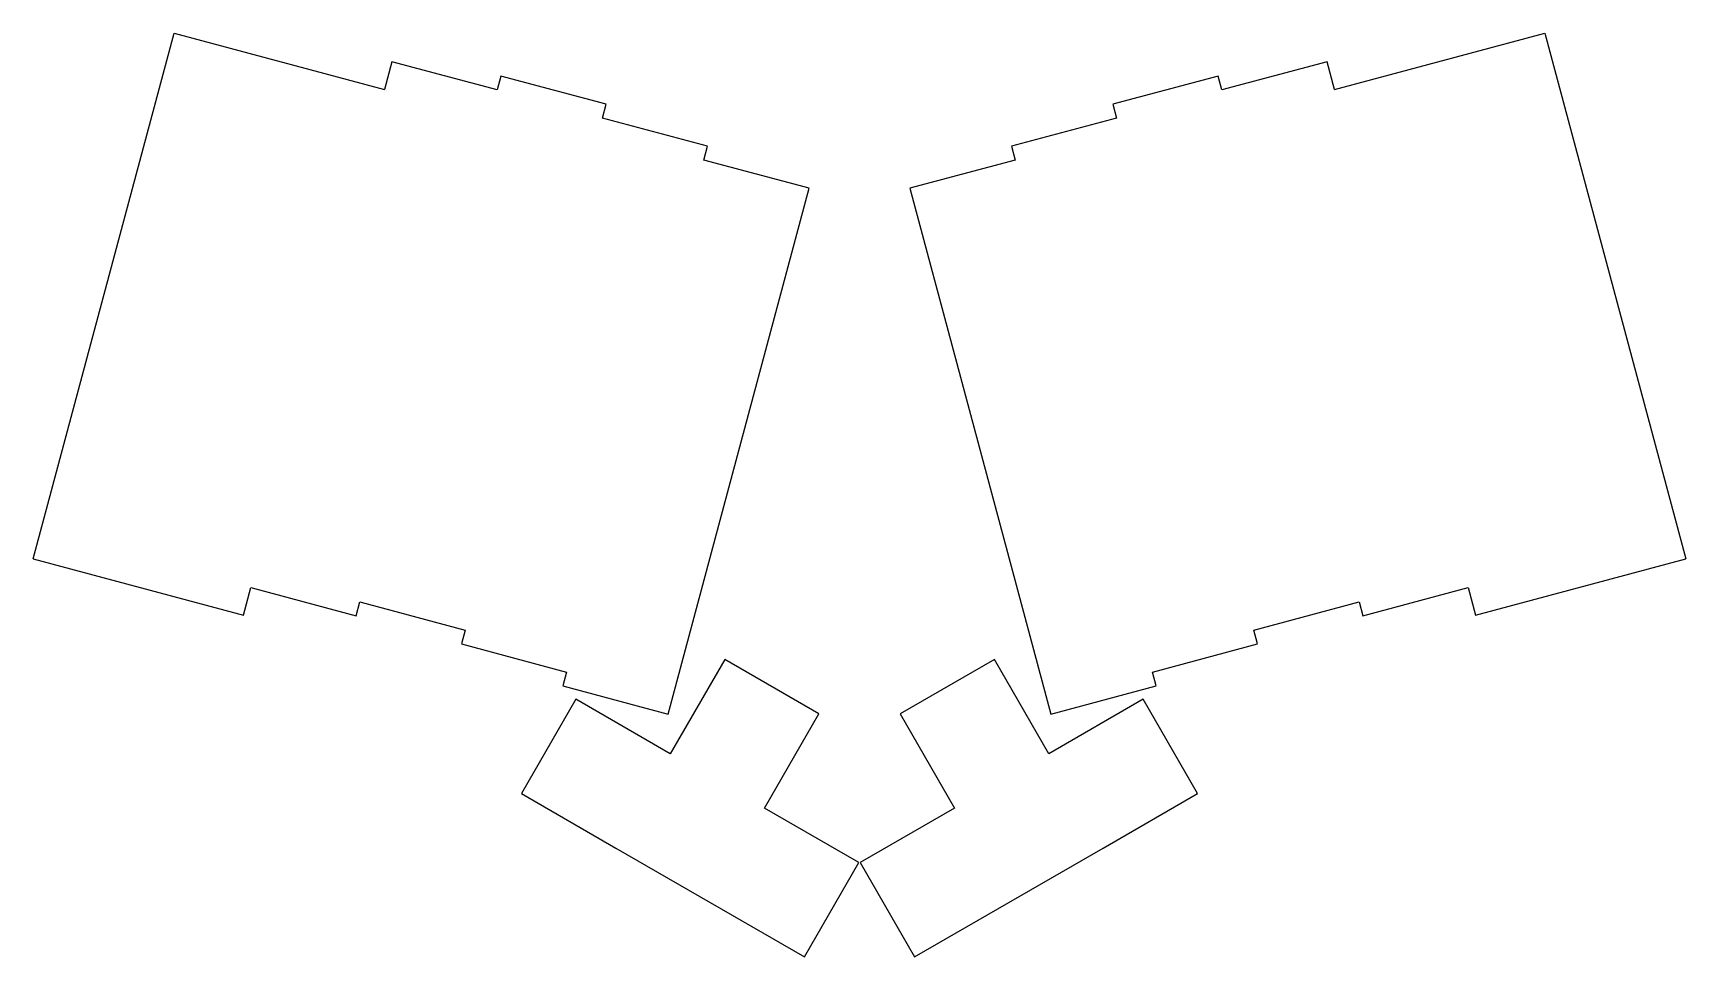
# Model space of a CAD drawing. Header units: millimetres. Extents: x 59 to 347, y -199 to -37.
import ezdxf

# ---------------------------------------------------------------- set-up
doc = ezdxf.new("R2010")
doc.units = ezdxf.units.MM

msp = doc.modelspace()

# ---------------------------------------------------------------- linework, layer by layer
at = {"linetype": 'CONTINUOUS'}
for p, q in [((59.08, -129.19), (83.66, -37.43)), ((83.66, -37.43), (120.37, -47.26)), ((286.06, -47.26), (322.77, -37.43)), ((322.77, -37.43), (347.36, -129.19)), ((121.66, -42.43), (120.37, -47.26)), ((140.02, -47.35), (121.66, -42.43)), ((284.77, -42.43), (266.42, -47.35)), ((286.06, -47.26), (284.77, -42.43)), ((140.66, -44.94), (140.02, -47.35)), ((159.01, -49.85), (140.66, -44.94)), ((265.77, -44.94), (247.42, -49.85)), ((266.42, -47.35), (265.77, -44.94)), ((158.37, -52.27), (159.01, -49.85)), ((247.42, -49.85), (248.06, -52.27)), ((176.72, -57.19), (158.37, -52.27)), ((248.06, -52.27), (229.71, -57.19)), ((176.07, -59.6), (176.72, -57.19)), ((229.71, -57.19), (230.36, -59.6)), ((194.43, -64.52), (176.07, -59.6)), ((230.36, -59.6), (212.01, -64.52)), ((169.84, -156.28), (194.43, -64.52)), ((212.01, -64.52), (236.59, -156.28)), ((59.08, -129.19), (95.78, -139.03)), ((310.65, -139.03), (347.36, -129.19)), ((95.78, -139.03), (97.07, -134.2)), ((97.07, -134.2), (115.43, -139.12)), ((291, -139.12), (309.36, -134.2)), ((309.36, -134.2), (310.65, -139.03)), ((115.43, -139.12), (116.07, -136.7)), ((116.07, -136.7), (134.43, -141.62)), ((272, -141.62), (290.36, -136.7)), ((290.36, -136.7), (291, -139.12)), ((134.43, -141.62), (133.78, -144.03)), ((133.78, -144.03), (152.13, -148.95)), ((254.3, -148.95), (272.65, -144.03)), ((272.65, -144.03), (272, -141.62)), ((179.7, -146.74), (170.2, -163.19)), ((196.15, -156.24), (179.7, -146.74)), ((226.74, -146.74), (210.28, -156.24)), ((236.24, -163.19), (226.74, -146.74)), ((152.13, -148.95), (151.49, -151.36)), ((254.95, -151.36), (254.3, -148.95)), ((151.49, -151.36), (169.84, -156.28)), ((236.59, -156.28), (254.95, -151.36)), ((153.74, -153.69), (144.24, -170.15)), ((170.2, -163.19), (153.74, -153.69)), ((252.69, -153.69), (236.24, -163.19)), ((262.19, -170.15), (252.69, -153.69)), ((186.65, -172.69), (196.15, -156.24)), ((210.28, -156.24), (219.78, -172.69)), ((144.24, -170.15), (160.7, -179.65)), ((203.11, -182.19), (186.65, -172.69)), ((219.78, -172.69), (203.33, -182.19)), ((245.74, -179.65), (262.19, -170.15)), ((160.7, -179.65), (193.61, -198.65)), ((212.83, -198.65), (245.74, -179.65)), ((193.61, -198.65), (203.11, -182.19)), ((203.33, -182.19), (212.83, -198.65))]:
    msp.add_line(p, q, dxfattribs=at)

doc.saveas('drawing.dxf')
